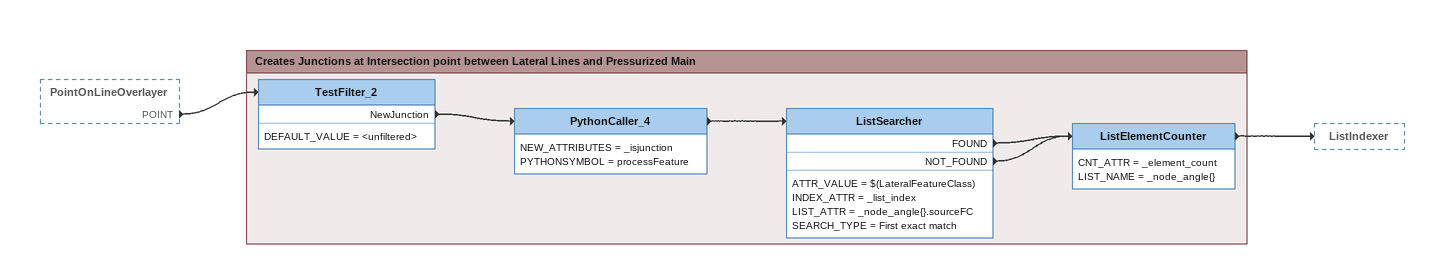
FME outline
PointOnLineOverlayer [outside]
    POINT -> TestFilter_2

Bookmark: Creates Junctions at Intersection point between Lateral Lines and Pressurized Main
TestFilter_2
    DEFAULT_VALUE = <unfiltered>
    NewJunction -> PythonCaller_4
PythonCaller_4
    NEW_ATTRIBUTES = _isjunction
    PYTHONSYMBOL = processFeature
    -> ListSearcher
ListSearcher
    ATTR_VALUE = $(LateralFeatureClass)
    INDEX_ATTR = _list_index
    LIST_ATTR = _node_angle{}.sourceFC
    SEARCH_TYPE = First exact match
    FOUND -> ListElementCounter
    NOT_FOUND -> ListElementCounter
ListElementCounter
    CNT_ATTR = _element_count
    LIST_NAME = _node_angle{}
    -> ListIndexer
